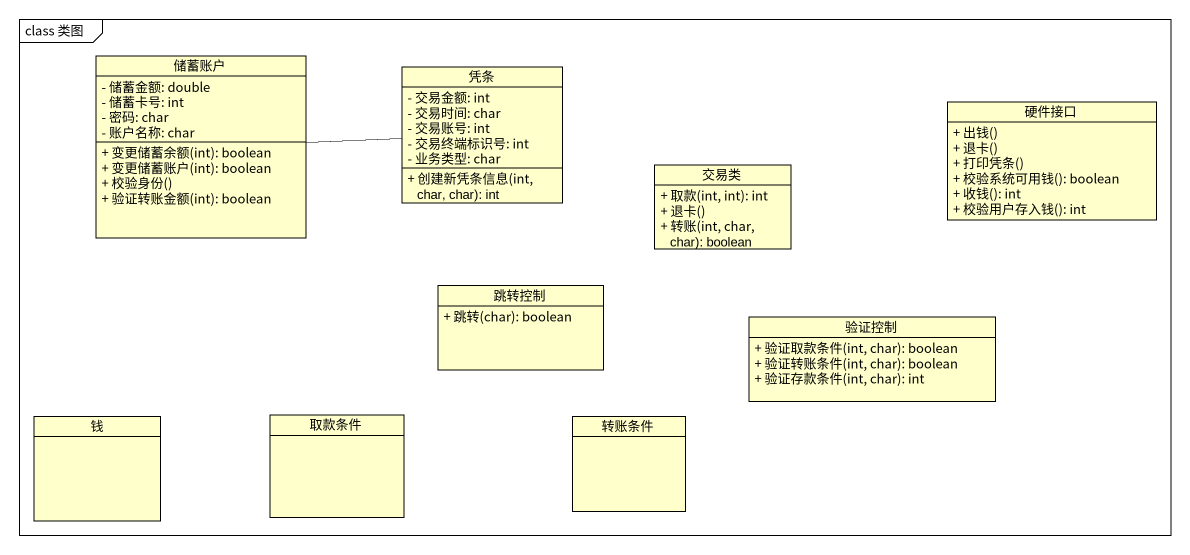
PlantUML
@startuml
mainframe class 类图
hide circle
hide empty members
skinparam classAttributeIconSize 0
class 储蓄账户 {
  - 储蓄金额: double
  - 储蓄卡号: int
  - 密码: char
  - 账户名称: char
  + 变更储蓄余额(int): boolean
  + 变更储蓄账户(int): boolean
  + 校验身份()
  + 验证转账金额(int): boolean
}
class 凭条 {
  - 交易金额: int
  - 交易时间: char
  - 交易账号: int
  - 交易终端标识号: int
  - 业务类型: char
  + 创建新凭条信息(int, char, char): int
}
class 硬件接口 {
  + 出钱()
  + 退卡()
  + 打印凭条()
  + 校验系统可用钱(): boolean
  + 收钱(): int
  + 校验用户存入钱(): int
}
class 交易类 {
  + 取款(int, int): int
  + 退卡()
  + 转账(int, char, char): boolean
}
class 跳转控制 {
  + 跳转(char): boolean
}
class 验证控制 {
  + 验证取款条件(int, char): boolean
  + 验证转账条件(int, char): boolean
  + 验证存款条件(int, char): int
}
class 钱
class 取款条件
class 转账条件
储蓄账户 -right- 凭条
@enduml
